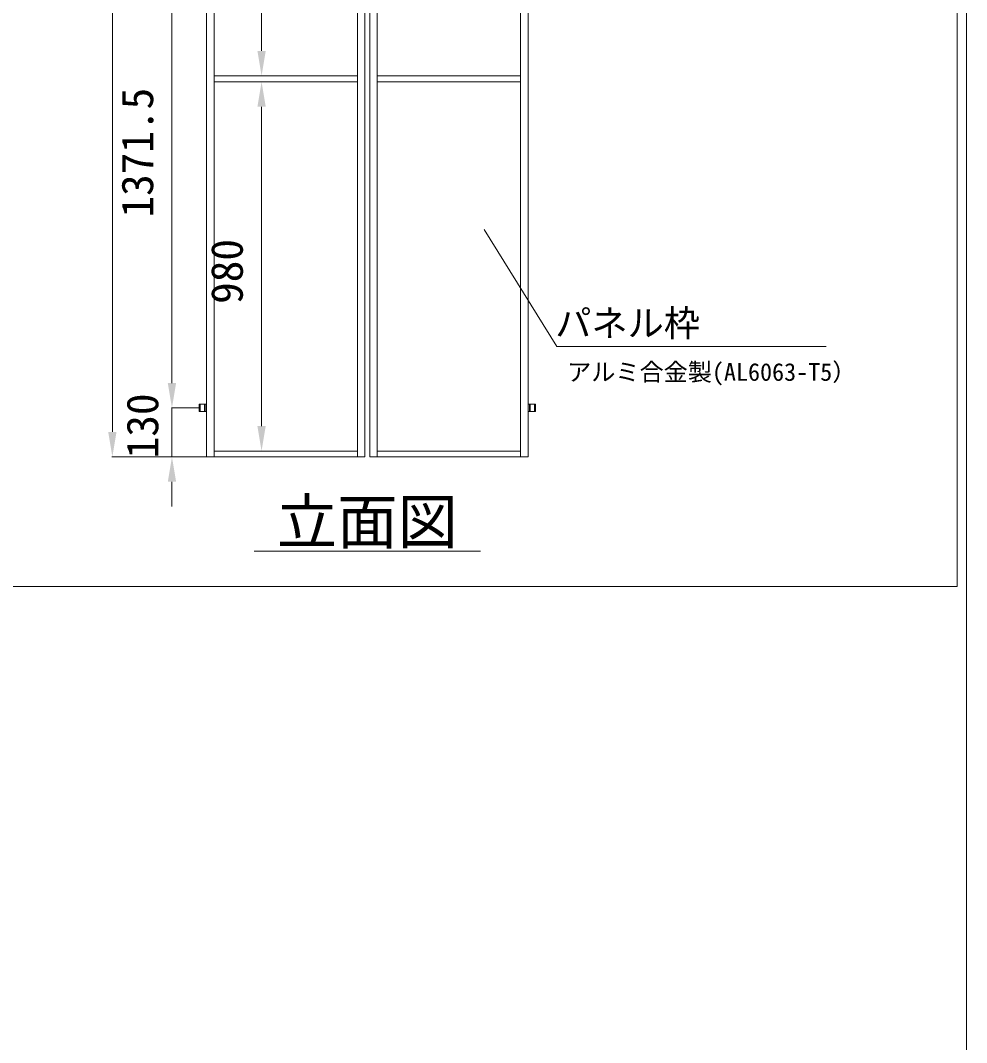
# Model space of a CAD drawing. Units: millimetres, scale not verified. Extents: x -35488 to -11338, y -17325 to 17325.
# Drawn here: x -14350 to -11338, y 4324 to 7580 of the extents above; entities that cross this region are included whole.
import ezdxf
from ezdxf.enums import TextEntityAlignment as Align

# ---------------------------------------------------------------- set-up
doc = ezdxf.new("R2010")
doc.units = ezdxf.units.MM
doc.header["$LTSCALE"] = 150
doc.linetypes.add('DASHED1', pattern=[1.8, 1.2, -0.6])
for name, color, linetype, lineweight in [('0-A_図面枠', 7, 'Continuous', 18), ('0-B_寸法', 3, 'Continuous', 18), ('1-7_標準ﾊﾟﾈﾙ', 7, 'Continuous', 18), ('1-9_文字', 7, 'Continuous', 18)]:
    doc.layers.add(name, color=color, linetype=linetype, lineweight=lineweight)
doc.styles.add('ＭＳ ゴシック', font='')
doc.styles.get('ＭＳ ゴシック').set_extended_font_data('MS Gothic')

msp = doc.modelspace()

# ---------------------------------------------------------------- linework, layer by layer
at = {"layer": '0-A_図面枠'}
for points in [[(-35488.1, 17325), (-11338.1, 17325), (-11338.1, 675), (-35488.1, 675)], [(-14511.9, 10798.6), (-11368, 10798.6), (-11368, 5777), (-14511.9, 5777)]]:
    msp.add_lwpolyline(points, close=True, dxfattribs=at)
at = {"layer": '0-B_寸法'}
for p, q in [((-14057.2, 9714), (-14057.2, 6268.8)), ((-13582.2, 8500.2), (-13582.2, 7482.6)), ((-13867.5, 7912.2), (-13867.5, 6424.8)), ((-13732.2, 7403.4), (-13581, 7403.4)), ((-13732.2, 7384.2), (-13581, 7384.2)), ((-13582.2, 7305), (-13582.2, 6287.4)), ((-13867.5, 6424.8), (-13867.5, 6504)), ((-13782.3, 6345.6), (-13868.7, 6345.6)), ((-13782.3, 6345.6), (-13868.7, 6345.6)), ((-13867.5, 6345.6), (-13867.5, 6189.6)), ((-13758.3, 6189.6), (-14058.4, 6189.6)), ((-13758.3, 6189.6), (-13868.7, 6189.6)), ((-13732.2, 6208.2), (-13581, 6208.2)), ((-13867.5, 6110.4), (-13867.5, 6031.2)), ((-13605.5, 5889.6), (-12885.5, 5889.6))]:
    msp.add_line(p, q, dxfattribs=at)
at = {"layer": '0-B_寸法', "color": 91}
for points in [[(-13595.4, 7482.6), (-13582.2, 7403.4), (-13569, 7482.6)], [(-13595.4, 7305), (-13582.2, 7384.2), (-13569, 7305)], [(-13880.7, 6424.8), (-13867.5, 6345.6), (-13854.3, 6424.8)], [(-13880.7, 6424.8), (-13867.5, 6345.6), (-13854.3, 6424.8)], [(-13595.4, 6287.4), (-13582.2, 6208.2), (-13569, 6287.4)], [(-14070.4, 6268.8), (-14057.2, 6189.6), (-14044, 6268.8)], [(-13880.7, 6110.4), (-13867.5, 6189.6), (-13854.3, 6110.4)]]:
    msp.add_solid(points, dxfattribs=at)
at = {"layer": '1-7_標準ﾊﾟﾈﾙ', "linetype": 'DASHED1'}
for p, q in [((-13777.5, 6357.6), (-13777.5, 6333.6)), ((-13764.3, 6357.6), (-13764.3, 6333.6)), ((-12726.7, 6357.6), (-12726.7, 6333.6)), ((-12713.5, 6357.6), (-12713.5, 6333.6))]:
    msp.add_line(p, q, dxfattribs=at)
at = {"layer": '1-7_標準ﾊﾟﾈﾙ'}
for p, q in [((-13761.7, 6357.6), (-13761.7, 6333.6)), ((-12729.3, 6357.6), (-12729.3, 6333.6))]:
    msp.add_line(p, q, dxfattribs=at)
for points in [[(-13757.1, 9793.2), (-13733.4, 9793.2), (-13733.4, 6189.6), (-13757.1, 6189.6)], [(-13253.1, 9793.2), (-13276.8, 9793.2), (-13276.8, 6189.6), (-13253.1, 6189.6)], [(-13237.9, 9793.2), (-13214.2, 9793.2), (-13214.2, 6189.6), (-13237.9, 6189.6)], [(-12733.9, 9793.2), (-12757.6, 9793.2), (-12757.6, 6189.6), (-12733.9, 6189.6)], [(-13276.8, 7403.4), (-13733.4, 7403.4), (-13733.4, 7384.2), (-13276.8, 7384.2)], [(-13214.2, 7403.4), (-12757.6, 7403.4), (-12757.6, 7384.2), (-13214.2, 7384.2)], [(-13276.8, 6189.6), (-13733.4, 6189.6), (-13733.4, 6208.2), (-13276.8, 6208.2)], [(-13214.2, 6189.6), (-12757.6, 6189.6), (-12757.6, 6208.2), (-13214.2, 6208.2)]]:
    msp.add_lwpolyline(points, close=True, dxfattribs=at)
for points in [[(-13757.1, 6333.6), (-13781.1, 6333.6), (-13781.1, 6357.6), (-13757.1, 6357.6)], [(-12733.9, 6333.6), (-12709.9, 6333.6), (-12709.9, 6357.6), (-12733.9, 6357.6)]]:
    msp.add_lwpolyline(points, dxfattribs=at)
at = {"layer": '1-9_文字'}
for p, q in [((-12873.4, 6914.1), (-12642.3, 6541.6)), ((-12642.3, 6541.6), (-12641.9, 6541.6)), ((-12641.9, 6541.6), (-11784.7, 6541.6))]:
    msp.add_line(p, q, dxfattribs=at)

# ---------------------------------------------------------------- texts
at = {"layer": '0-B_寸法', "style": 'ＭＳ ゴシック'}
for s, p in [('1371.5', (-13896.8, 6951.8)), ('980', (-13611.6, 6676.8)), ('130', (-13880.6, 6184.9))]:
    msp.add_text(s, height=101.3, rotation=90, dxfattribs=at).set_placement(p, align=Align.BOTTOM_LEFT)
at = {"layer": '1-9_文字', "style": 'ＭＳ ゴシック'}
for s, height, p in [('パネル枠\u3000\u3000\u3000\u3000\u3000', 84.46, (-12647.4, 6548.1)), ('アルミ合金製(AL6063-T5）', 56.3, (-12609.4, 6414.9)), ('立面図', 140.8, (-13533.5, 5870.4))]:
    msp.add_text(s, height=height, dxfattribs=at).set_placement(p, align=Align.BOTTOM_LEFT)

doc.saveas('drawing.dxf')
